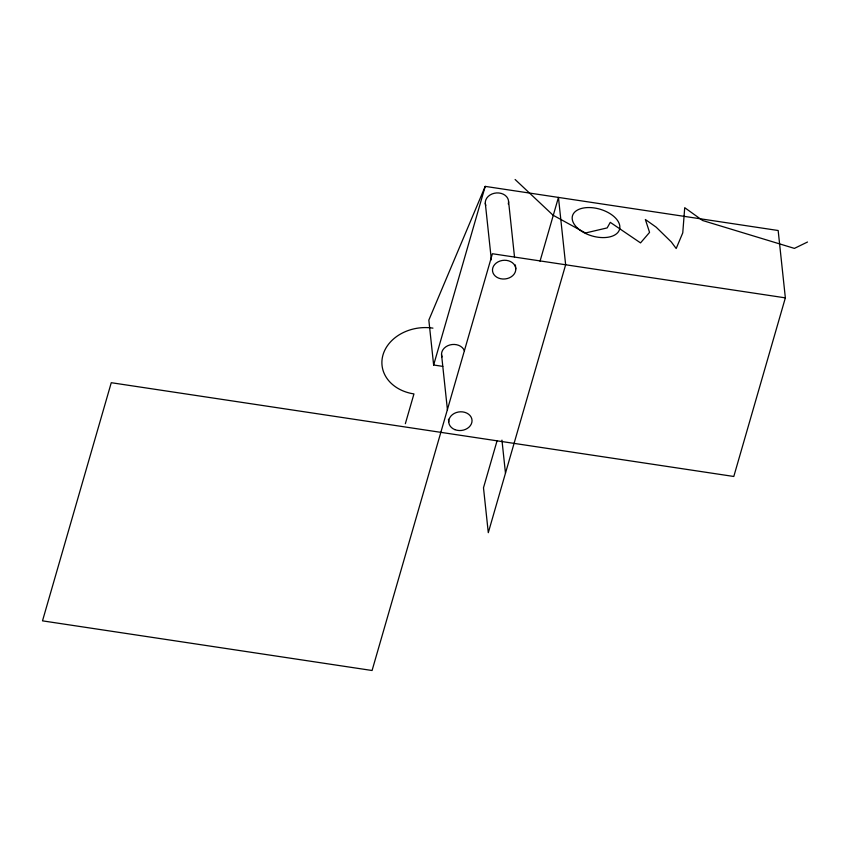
<?xml version="1.0" encoding="UTF-8"?>
<svg xmlns="http://www.w3.org/2000/svg" width="850" height="850" viewBox="0 0 850 850"><rect width="100%" height="100%" fill="white"/><g stroke="black" fill="none" stroke-linecap="round" stroke-linejoin="round"><path stroke-width="1.27" d="M405.354 423.693L413.95 393.922A41.65 33.352 -6.1 0 1 382.989 354.928A41.65 33.352 -6.1 0 1 432.947 328.132M442.797 366.371L433.638 365.001L485.212 186.384L778.164 230.509L785.357 297.861L733.794 476.478L111.265 382.702L42.5 620.851L372.077 670.501L492.405 253.736L785.357 297.861M540.026 261.205L558.45 197.413L565.643 264.764L488.293 532.684L483.491 487.783L497.027 440.916M485.212 186.384L428.836 320.099L433.638 365.001M807.5 242.027L794.41 248.391L702.61 220.511L684.718 207.687L682.763 232.868L676.186 248.519L671.33 241.984L656.147 227.152L645.362 219.502L649.57 232.39L640.528 242.898L610.279 222.349L607.176 227.906L585.448 232.996L553.021 215.178L515.111 179.499M508.587 201.556L514.516 257.019M515.366 264.945L515.791 268.908A11.688 9.361 -6.1 0 1 498.621 278.12A11.688 9.361 -6.1 0 1 497.994 261.906A11.688 9.361 -6.1 0 1 515.791 268.908M485.286 203.033L491.353 259.813M501.946 440.13L505.474 473.152M441.533 354.556L447.461 410.019M448.449 419.263L448.726 421.908M442.021 356.957A11.688 9.361 -6.1 0 1 449.82 344.973A11.688 9.361 -6.1 0 1 464.355 350.689M485.775 205.434A11.688 9.361 -6.1 0 1 496.57 192.939A11.688 9.361 -6.1 0 1 508.289 204.011M454.877 429.643A11.688 9.361 -6.1 0 0 472.037 420.431A11.688 9.361 -6.1 0 0 454.24 413.44A11.688 9.361 -6.1 0 0 454.877 429.643M577.787 228.352A24.501 13.951 16.1 0 0 618.449 231.71A24.501 13.951 16.1 0 0 591.823 207.676A24.501 13.951 16.1 0 0 577.787 228.352"/></g></svg>
